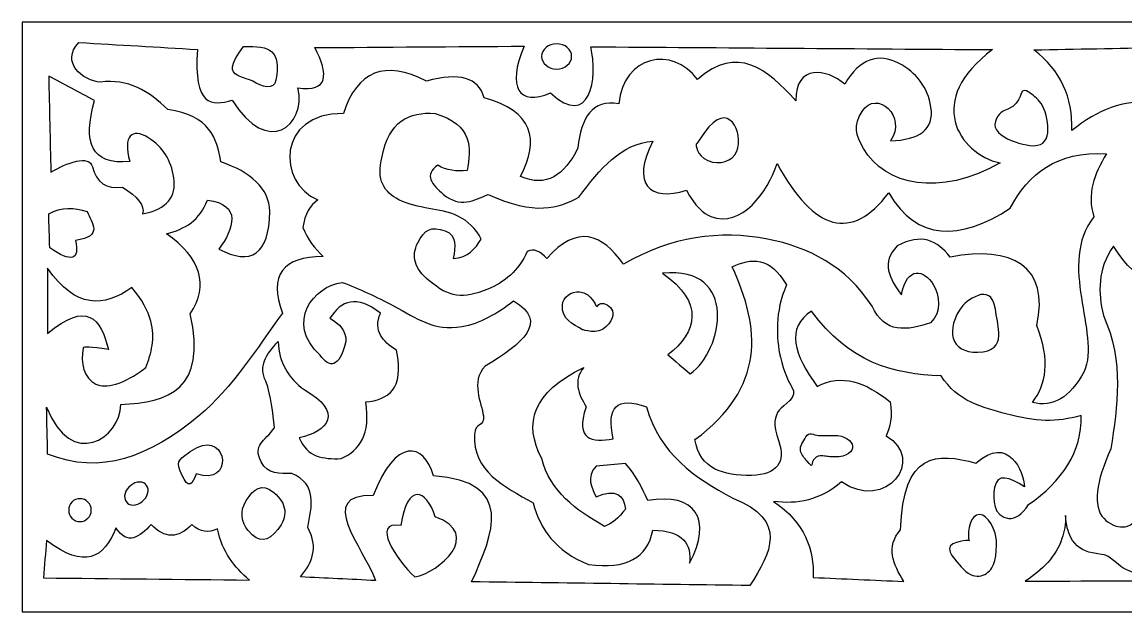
# Model space of a CAD drawing. Header units: centimetres. Extents: x -27 to -14.1, y -9 to -5.1.
# Drawn here: x -27 to -19.69, y -9 to -5.1 of the extents above; entities that cross this region are included whole.
import ezdxf

# ---------------------------------------------------------------- set-up
doc = ezdxf.new("R2010")
doc.units = ezdxf.units.CM
doc.header["$MEASUREMENT"] = 0
doc.layers.add('layer 1', color=7, linetype='Continuous')

msp = doc.modelspace()

# ---------------------------------------------------------------- linework, layer by layer
at = {"layer": 'layer 1', "color": 250, "lineweight": 30}
for points, knots in [([(-26.9991, -9.00021), (-26.9991, -9.00021), (-26.9991, -5.09744), (-26.9991, -5.09744), (-26.9991, -5.09744), (-26.9991, -5.09744), (-14.14888, -5.09744), (-14.14888, -5.09744), (-14.14888, -5.09744), (-14.14888, -5.09744), (-14.14888, -9.00021), (-14.14888, -9.00021), (-14.14888, -9.00021), (-14.14888, -9.00021), (-26.9991, -9.00021), (-26.9991, -9.00021)], [0, 0, 0, 0, 0.2, 0.2, 0.2, 0.2, 0.4, 0.4, 0.4, 0.4, 0.6, 0.6, 0.6, 0.6, 1, 1, 1, 1]), ([(-26.83707, -7.64469), (-26.83474, -7.7483), (-26.83238, -7.85193), (-26.83, -7.95558), (-26.83, -7.95558), (-26.48383, -8.09942), (-26.15261, -7.97311), (-25.82932, -7.70332), (-25.82932, -7.70332), (-25.60338, -7.51476), (-25.4495, -7.25901), (-25.27554, -7.02291), (-25.27554, -7.02291), (-25.36827, -6.77013), (-25.27318, -6.64925), (-25.00704, -6.64842), (-25.00704, -6.64842), (-25.06255, -6.59552), (-25.11039, -6.53502), (-25.14129, -6.45765), (-25.14129, -6.45765), (-25.129, -6.36547), (-25.09146, -6.31111), (-25.04237, -6.27394), (-25.04237, -6.27394), (-25.31068, -6.16275), (-25.31613, -5.69932), (-24.87279, -5.70161), (-24.87279, -5.70161), (-24.78128, -5.41928), (-24.59799, -5.34793), (-24.32291, -5.48756), (-24.32291, -5.48756), (-24.10424, -5.42801), (-23.97733, -5.46475), (-23.9421, -5.59779), (-23.9421, -5.59779), (-23.61659, -5.68787), (-23.572, -5.87371), (-23.70158, -6.11891), (-23.70158, -6.11891), (-23.53069, -6.19286), (-23.40896, -6.11325), (-23.32077, -5.9285), (-23.32077, -5.9285), (-23.29854, -5.73202), (-23.22774, -5.60675), (-23.0502, -5.63788), (-23.0502, -5.63788), (-23.02002, -5.3196), (-22.69575, -5.24973), (-22.52909, -5.47754), (-22.52909, -5.47754), (-22.26463, -5.24114), (-22.06831, -5.41224), (-21.8777, -5.61784), (-21.8777, -5.61784), (-21.88356, -5.37375), (-21.67284, -5.40536), (-21.55447, -5.50797), (-21.55447, -5.50797), (-21.45839, -5.33784), (-21.32791, -5.3014), (-21.19876, -5.36927), (-21.19876, -5.36927), (-21.08176, -5.43076), (-21.00411, -5.53028), (-20.98457, -5.66113), (-20.98457, -5.66113), (-20.96231, -5.81014), (-21.06257, -5.87682), (-21.25289, -5.88292), (-21.25289, -5.88292), (-21.13993, -5.72334), (-21.34289, -5.53769), (-21.44045, -5.68873), (-21.44045, -5.68873), (-21.49878, -5.77899), (-21.48227, -5.84618), (-21.43122, -5.9339), (-21.43122, -5.9339), (-21.28808, -6.17961), (-20.92862, -6.25609), (-20.52745, -6.02964), (-20.52745, -6.02964), (-20.80493, -5.96681), (-21.02591, -5.60971), (-20.57635, -5.27974), (-20.57635, -5.27974), (-21.46292, -5.27344), (-22.34946, -5.26711), (-23.23598, -5.26079), (-23.23598, -5.26079), (-23.1847, -5.47006), (-23.24388, -5.80831), (-23.50132, -5.56637), (-23.50132, -5.56637), (-23.71168, -5.65386), (-23.79284, -5.53252), (-23.67697, -5.25707), (-23.67697, -5.25707), (-24.13862, -5.26014), (-24.60027, -5.26321), (-25.0619, -5.26626), (-25.0619, -5.26626), (-24.96986, -5.44584), (-24.97021, -5.56076), (-25.17371, -5.53335), (-25.17371, -5.53335), (-25.11589, -5.78414), (-25.37497, -5.99232), (-25.60851, -5.6141), (-25.60851, -5.6141), (-25.74511, -5.65501), (-25.86514, -5.6537), (-25.83833, -5.27868), (-25.83833, -5.27868), (-26.09985, -5.26335), (-26.36135, -5.24802), (-26.62286, -5.23266), (-26.62286, -5.23266), (-26.74912, -5.36206), (-26.59603, -5.48684), (-26.48043, -5.49451), (-26.48043, -5.49451), (-26.29889, -5.47202), (-26.1579, -5.55117), (-26.03538, -5.67646), (-26.03538, -5.67646), (-25.75629, -5.7157), (-25.71017, -5.86454), (-25.68378, -6.02262), (-25.68378, -6.02262), (-25.48548, -6.09053), (-25.3652, -6.19448), (-25.3589, -6.35101), (-25.3589, -6.35101), (-25.36499, -6.6396), (-25.48421, -6.71), (-25.69713, -6.59954), (-25.69713, -6.59954), (-25.59712, -6.46582), (-25.54302, -6.30328), (-25.7728, -6.27558), (-25.7728, -6.27558), (-25.82175, -6.40777), (-25.9215, -6.4688), (-26.04427, -6.49745), (-26.04427, -6.49745), (-25.81422, -6.65944), (-25.7615, -6.83619), (-25.88606, -7.02766), (-25.88606, -7.02766), (-25.77425, -7.52961), (-26.02843, -7.615), (-26.34639, -7.62774), (-26.34639, -7.62774), (-26.34655, -7.8538), (-26.67479, -8.06275), (-26.83707, -7.64469)], [0, 0, 0, 0, 0.0243902, 0.0243902, 0.0243902, 0.0243902, 0.0487805, 0.0487805, 0.0487805, 0.0487805, 0.0731707, 0.0731707, 0.0731707, 0.0731707, 0.097561, 0.097561, 0.097561, 0.097561, 0.1219512, 0.1219512, 0.1219512, 0.1219512, 0.1463415, 0.1463415, 0.1463415, 0.1463415, 0.1707317, 0.1707317, 0.1707317, 0.1707317, 0.195122, 0.195122, 0.195122, 0.195122, 0.2195122, 0.2195122, 0.2195122, 0.2195122, 0.2439024, 0.2439024, 0.2439024, 0.2439024, 0.2682927, 0.2682927, 0.2682927, 0.2682927, 0.2926829, 0.2926829, 0.2926829, 0.2926829, 0.3170732, 0.3170732, 0.3170732, 0.3170732, 0.3414634, 0.3414634, 0.3414634, 0.3414634, 0.3658537, 0.3658537, 0.3658537, 0.3658537, 0.3902439, 0.3902439, 0.3902439, 0.3902439, 0.4146341, 0.4146341, 0.4146341, 0.4146341, 0.4390244, 0.4390244, 0.4390244, 0.4390244, 0.4634146, 0.4634146, 0.4634146, 0.4634146, 0.4878049, 0.4878049, 0.4878049, 0.4878049, 0.5121951, 0.5121951, 0.5121951, 0.5121951, 0.5365854, 0.5365854, 0.5365854, 0.5365854, 0.5609756, 0.5609756, 0.5609756, 0.5609756, 0.5853659, 0.5853659, 0.5853659, 0.5853659, 0.6097561, 0.6097561, 0.6097561, 0.6097561, 0.6341463, 0.6341463, 0.6341463, 0.6341463, 0.6585366, 0.6585366, 0.6585366, 0.6585366, 0.6829268, 0.6829268, 0.6829268, 0.6829268, 0.7073171, 0.7073171, 0.7073171, 0.7073171, 0.7317073, 0.7317073, 0.7317073, 0.7317073, 0.7560976, 0.7560976, 0.7560976, 0.7560976, 0.7804878, 0.7804878, 0.7804878, 0.7804878, 0.804878, 0.804878, 0.804878, 0.804878, 0.8292683, 0.8292683, 0.8292683, 0.8292683, 0.8536585, 0.8536585, 0.8536585, 0.8536585, 0.8780488, 0.8780488, 0.8780488, 0.8780488, 0.902439, 0.902439, 0.902439, 0.902439, 0.9268293, 0.9268293, 0.9268293, 0.9268293, 0.9512195, 0.9512195, 0.9512195, 0.9512195, 1, 1, 1, 1]), ([(-25.47137, -5.48798), (-25.41422, -5.52608), (-25.33167, -5.55147), (-25.31897, -5.48163), (-25.31897, -5.48163), (-25.28387, -5.28854), (-25.35527, -5.25123), (-25.53487, -5.25938), (-25.53487, -5.25938), (-25.62492, -5.38656), (-25.62428, -5.42348), (-25.5717, -5.45025), (-25.5717, -5.45025), (-25.54778, -5.46241), (-25.51312, -5.4725), (-25.47137, -5.48798)], [0, 0, 0, 0, 0.2, 0.2, 0.2, 0.2, 0.4, 0.4, 0.4, 0.4, 0.6, 0.6, 0.6, 0.6, 1, 1, 1, 1]), ([(-23.56105, -5.32452), (-23.56105, -5.27857), (-23.51637, -5.24109), (-23.4616, -5.24109), (-23.4616, -5.24109), (-23.40686, -5.24109), (-23.36217, -5.27857), (-23.36217, -5.32452), (-23.36217, -5.32452), (-23.36217, -5.37049), (-23.40686, -5.40797), (-23.4616, -5.40797), (-23.4616, -5.40797), (-23.51637, -5.40797), (-23.56105, -5.37049), (-23.56105, -5.32452)], [0, 0, 0, 0, 0.2, 0.2, 0.2, 0.2, 0.4, 0.4, 0.4, 0.4, 0.6, 0.6, 0.6, 0.6, 1, 1, 1, 1]), ([(-20.05284, -5.81487), (-19.87862, -5.67446), (-19.7044, -5.61223), (-19.53011, -5.62818), (-19.53011, -5.62818), (-19.55863, -5.50733), (-19.52841, -5.38642), (-19.47144, -5.26547), (-19.47144, -5.26547), (-19.74883, -5.27083), (-20.02619, -5.27616), (-20.30354, -5.28148), (-20.30354, -5.28148), (-20.12747, -5.41663), (-20.04391, -5.59445), (-20.05284, -5.81487)], [0, 0, 0, 0, 0.2, 0.2, 0.2, 0.2, 0.4, 0.4, 0.4, 0.4, 0.6, 0.6, 0.6, 0.6, 1, 1, 1, 1]), ([(-26.80881, -6.09023), (-26.81354, -5.87828), (-26.81825, -5.6663), (-26.82294, -5.45431), (-26.82294, -5.45431), (-26.72168, -5.5085), (-26.62041, -5.56267), (-26.51911, -5.61682), (-26.51911, -5.61682), (-26.59937, -5.89336), (-26.54273, -6.04656), (-26.28594, -6.01957), (-26.28594, -6.01957), (-26.33498, -5.84708), (-26.26985, -5.79769), (-26.16631, -5.86163), (-26.16631, -5.86163), (-26.06554, -5.9239), (-26.01296, -6.01066), (-25.99516, -6.1275), (-25.99516, -6.1275), (-25.97616, -6.25207), (-26.037, -6.33554), (-26.20115, -6.36579), (-26.20115, -6.36579), (-26.18614, -6.31236), (-26.23089, -6.25348), (-26.3354, -6.18915), (-26.3354, -6.18915), (-26.44136, -6.20753), (-26.50565, -6.15661), (-26.53329, -6.05483), (-26.53329, -6.05483), (-26.55576, -5.97207), (-26.70328, -6.02832), (-26.80881, -6.09023)], [0, 0, 0, 0, 0.1, 0.1, 0.1, 0.1, 0.2, 0.2, 0.2, 0.2, 0.3, 0.3, 0.3, 0.3, 0.4, 0.4, 0.4, 0.4, 0.5, 0.5, 0.5, 0.5, 0.6, 0.6, 0.6, 0.6, 0.7, 0.7, 0.7, 0.7, 0.8, 0.8, 0.8, 0.8, 1, 1, 1, 1]), ([(-20.55834, -5.75555), (-20.53964, -5.69999), (-20.50639, -5.68425), (-20.47531, -5.67307), (-20.47531, -5.67307), (-20.37228, -5.63606), (-20.40617, -5.52608), (-20.35136, -5.55344), (-20.35136, -5.55344), (-20.32282, -5.56766), (-20.29158, -5.59237), (-20.26613, -5.62199), (-20.26613, -5.62199), (-20.21085, -5.68642), (-20.16869, -5.89585), (-20.27911, -5.91282), (-20.27911, -5.91282), (-20.30806, -5.92153), (-20.38676, -5.90862), (-20.45381, -5.88031), (-20.45381, -5.88031), (-20.5208, -5.85202), (-20.57615, -5.80836), (-20.55834, -5.75555)], [0, 0, 0, 0, 0.1428571, 0.1428571, 0.1428571, 0.1428571, 0.2857143, 0.2857143, 0.2857143, 0.2857143, 0.4285714, 0.4285714, 0.4285714, 0.4285714, 0.5714286, 0.5714286, 0.5714286, 0.5714286, 0.7142857, 0.7142857, 0.7142857, 0.7142857, 1, 1, 1, 1]), ([(-22.53881, -5.90693), (-22.53881, -5.90693), (-22.54442, -5.91815), (-22.4827, -5.82838), (-22.4827, -5.82838), (-22.32492, -5.59888), (-22.22094, -5.83533), (-22.26948, -5.95182), (-22.26948, -5.95182), (-22.29753, -6.01915), (-22.3817, -6.04721), (-22.46025, -6.01354), (-22.46025, -6.01354), (-22.53881, -5.97988), (-22.53881, -5.90693), (-22.53881, -5.90693)], [0, 0, 0, 0, 0.2, 0.2, 0.2, 0.2, 0.4, 0.4, 0.4, 0.4, 0.6, 0.6, 0.6, 0.6, 1, 1, 1, 1]), ([(-20.31233, -7.61347), (-20.17887, -7.65019), (-20.06496, -7.58249), (-19.97059, -7.41027), (-19.97059, -7.41027), (-19.8601, -7.1554), (-20.15192, -6.69941), (-19.90594, -6.38505), (-19.90594, -6.38505), (-19.95588, -6.23882), (-19.90368, -6.1027), (-19.82281, -5.96942), (-19.82281, -5.96942), (-20.15282, -5.94997), (-20.3391, -6.10106), (-20.46011, -6.32963), (-20.46011, -6.32963), (-20.79791, -6.5465), (-21.07504, -6.54606), (-21.26367, -6.22803), (-21.26367, -6.22803), (-21.50993, -6.54899), (-21.75624, -6.48434), (-22.00257, -6.03407), (-22.00257, -6.03407), (-22.06203, -6.21843), (-22.23983, -6.46434), (-22.44026, -6.38452), (-22.44026, -6.38452), (-22.49082, -6.36438), (-22.54599, -6.31534), (-22.60293, -6.20956), (-22.60293, -6.20956), (-22.84238, -6.28985), (-22.97319, -6.1688), (-22.8246, -5.88629), (-22.8246, -5.88629), (-23.03286, -5.90141), (-23.17798, -6.06778), (-23.31412, -6.25574), (-23.31412, -6.25574), (-23.4492, -6.33065), (-23.60594, -6.37854), (-23.91448, -6.23727), (-23.91448, -6.23727), (-24.00844, -6.27849), (-24.1014, -6.32792), (-24.21004, -6.23727), (-24.21004, -6.23727), (-24.28735, -6.17264), (-24.343, -6.10801), (-24.24699, -6.04331), (-24.24699, -6.04331), (-24.19134, -6.08268), (-24.12306, -6.08418), (-24.05303, -6.08025), (-24.05303, -6.08025), (-24.0289, -5.92915), (-24.01345, -5.78028), (-24.26546, -5.70156), (-24.26546, -5.70156), (-24.43912, -5.69027), (-24.57229, -5.75523), (-24.61644, -5.98789), (-24.61644, -5.98789), (-24.65825, -6.14421), (-24.60113, -6.22378), (-24.50489, -6.27301), (-24.50489, -6.27301), (-24.37687, -6.33852), (-24.23676, -6.32349), (-24.11567, -6.3814), (-24.11567, -6.3814), (-24.04806, -6.41373), (-23.99636, -6.4642), (-23.96066, -6.53283), (-23.96066, -6.53283), (-24.00054, -6.59755), (-24.04769, -6.65509), (-24.14539, -6.66214), (-24.14539, -6.66214), (-24.13077, -6.58379), (-24.11996, -6.5075), (-24.19917, -6.47903), (-24.19917, -6.47903), (-24.29522, -6.44455), (-24.33632, -6.47196), (-24.38066, -6.55788), (-24.38066, -6.55788), (-24.4258, -6.64544), (-24.40142, -6.72857), (-24.30744, -6.80715), (-24.30744, -6.80715), (-24.16818, -6.92366), (-24.08591, -6.9314), (-23.91681, -6.86427), (-23.91681, -6.86427), (-23.80591, -6.82024), (-23.71542, -6.74316), (-23.65587, -6.61596), (-23.65587, -6.61596), (-23.61273, -6.59102), (-23.56962, -6.6154), (-23.52656, -6.66214), (-23.52656, -6.66214), (-23.32479, -6.43229), (-23.16267, -6.49842), (-23.01856, -6.69908), (-23.01856, -6.69908), (-22.70143, -6.5141), (-22.38431, -6.47392), (-22.06723, -6.53283), (-22.06723, -6.53283), (-21.79272, -6.58809), (-21.54939, -6.70947), (-21.37451, -6.97617), (-21.37451, -6.97617), (-21.29198, -7.16143), (-21.14395, -7.13907), (-20.98658, -7.08701), (-20.98658, -7.08701), (-20.91191, -7.01586), (-20.92525, -6.90586), (-20.9701, -6.83289), (-20.9701, -6.83289), (-21.02838, -6.73801), (-21.13993, -6.70566), (-21.18054, -6.90228), (-21.18054, -6.90228), (-21.26, -6.79454), (-21.31604, -6.68682), (-21.20825, -6.57901), (-21.20825, -6.57901), (-21.04925, -6.4917), (-20.94156, -6.54123), (-20.85727, -6.6529), (-20.85727, -6.6529), (-20.44922, -6.574), (-20.1964, -6.71146), (-20.28463, -7.10548), (-20.28463, -7.10548), (-20.19109, -7.34096), (-20.22316, -7.4956), (-20.31233, -7.61347)], [0, 0, 0, 0, 0.027027, 0.027027, 0.027027, 0.027027, 0.0540541, 0.0540541, 0.0540541, 0.0540541, 0.0810811, 0.0810811, 0.0810811, 0.0810811, 0.1081081, 0.1081081, 0.1081081, 0.1081081, 0.1351351, 0.1351351, 0.1351351, 0.1351351, 0.1621622, 0.1621622, 0.1621622, 0.1621622, 0.1891892, 0.1891892, 0.1891892, 0.1891892, 0.2162162, 0.2162162, 0.2162162, 0.2162162, 0.2432432, 0.2432432, 0.2432432, 0.2432432, 0.2702703, 0.2702703, 0.2702703, 0.2702703, 0.2972973, 0.2972973, 0.2972973, 0.2972973, 0.3243243, 0.3243243, 0.3243243, 0.3243243, 0.3513514, 0.3513514, 0.3513514, 0.3513514, 0.3783784, 0.3783784, 0.3783784, 0.3783784, 0.4054054, 0.4054054, 0.4054054, 0.4054054, 0.4324324, 0.4324324, 0.4324324, 0.4324324, 0.4594595, 0.4594595, 0.4594595, 0.4594595, 0.4864865, 0.4864865, 0.4864865, 0.4864865, 0.5135135, 0.5135135, 0.5135135, 0.5135135, 0.5405405, 0.5405405, 0.5405405, 0.5405405, 0.5675676, 0.5675676, 0.5675676, 0.5675676, 0.5945946, 0.5945946, 0.5945946, 0.5945946, 0.6216216, 0.6216216, 0.6216216, 0.6216216, 0.6486486, 0.6486486, 0.6486486, 0.6486486, 0.6756757, 0.6756757, 0.6756757, 0.6756757, 0.7027027, 0.7027027, 0.7027027, 0.7027027, 0.7297297, 0.7297297, 0.7297297, 0.7297297, 0.7567568, 0.7567568, 0.7567568, 0.7567568, 0.7837838, 0.7837838, 0.7837838, 0.7837838, 0.8108108, 0.8108108, 0.8108108, 0.8108108, 0.8378378, 0.8378378, 0.8378378, 0.8378378, 0.8648649, 0.8648649, 0.8648649, 0.8648649, 0.8918919, 0.8918919, 0.8918919, 0.8918919, 0.9189189, 0.9189189, 0.9189189, 0.9189189, 0.9459459, 0.9459459, 0.9459459, 0.9459459, 1, 1, 1, 1]), ([(-26.64629, -6.54243), (-26.45529, -6.51364), (-26.53948, -6.42687), (-26.56857, -6.35166), (-26.56857, -6.35166), (-26.65338, -6.32319), (-26.73822, -6.31843), (-26.82294, -6.36579), (-26.82294, -6.36579), (-26.82061, -6.44118), (-26.81825, -6.51655), (-26.81587, -6.59189), (-26.81587, -6.59189), (-26.67243, -6.68922), (-26.61591, -6.67276), (-26.64629, -6.54243)], [0, 0, 0, 0, 0.2, 0.2, 0.2, 0.2, 0.4, 0.4, 0.4, 0.4, 0.6, 0.6, 0.6, 0.6, 1, 1, 1, 1]), ([(-22.17162, -8.09706), (-22.00345, -8.09263), (-21.94344, -8.00777), (-21.99135, -7.87179), (-21.99135, -7.87179), (-22.03349, -7.75222), (-22.01839, -7.70741), (-21.98872, -7.66559), (-21.98872, -7.66559), (-21.96251, -7.62862), (-21.85717, -7.58112), (-21.90525, -7.51229), (-21.90525, -7.51229), (-21.92342, -7.48627), (-21.9584, -7.41425), (-21.98068, -7.315), (-21.98068, -7.315), (-22.00934, -7.18738), (-22.0171, -7.01475), (-21.94152, -6.83703), (-21.94152, -6.83703), (-22.04848, -6.64484), (-22.17259, -6.65925), (-22.30033, -6.71647), (-22.30033, -6.71647), (-22.11066, -7.12337), (-22.0799, -7.51522), (-22.54603, -7.85983), (-22.54603, -7.85983), (-22.51389, -8.0561), (-22.35981, -8.09815), (-22.17162, -8.09706)], [0, 0, 0, 0, 0.1111111, 0.1111111, 0.1111111, 0.1111111, 0.2222222, 0.2222222, 0.2222222, 0.2222222, 0.3333333, 0.3333333, 0.3333333, 0.3333333, 0.4444444, 0.4444444, 0.4444444, 0.4444444, 0.5555556, 0.5555556, 0.5555556, 0.5555556, 0.6666667, 0.6666667, 0.6666667, 0.6666667, 0.7777778, 0.7777778, 0.7777778, 0.7777778, 1, 1, 1, 1]), ([(-20.3605, -8.79671), (-20.24625, -8.72254), (-20.15786, -8.63309), (-20.11759, -8.51533), (-20.11759, -8.51533), (-20.10184, -8.46924), (-20.09343, -8.41881), (-20.09376, -8.36325), (-20.09376, -8.36325), (-20.09025, -8.42229), (-20.07838, -8.46991), (-20.05898, -8.50715), (-20.05898, -8.50715), (-20.02871, -8.56522), (-19.98006, -8.59813), (-19.91617, -8.60993), (-19.91617, -8.60993), (-19.80367, -8.63071), (-19.8396, -8.60859), (-19.74638, -8.6844), (-19.74638, -8.6844), (-19.64245, -8.76895), (-19.54087, -8.77013), (-19.44357, -8.62166), (-19.44357, -8.62166), (-19.39979, -8.50129), (-19.3731, -8.38648), (-19.42752, -8.29797), (-19.42752, -8.29797), (-19.46017, -8.24486), (-19.52206, -8.2012), (-19.62696, -8.17153), (-19.62696, -8.17153), (-19.61259, -8.24713), (-19.60922, -8.30885), (-19.61901, -8.35383), (-19.61901, -8.35383), (-19.64455, -8.47122), (-19.77446, -8.45171), (-19.83932, -8.38285), (-19.83932, -8.38285), (-19.91686, -8.30063), (-19.89294, -8.1401), (-19.79367, -7.92146), (-19.79367, -7.92146), (-19.75206, -7.63612), (-19.70332, -7.35199), (-19.84369, -7.03787), (-19.84369, -7.03787), (-19.87901, -6.88519), (-19.88329, -6.7324), (-19.777, -6.5794), (-19.777, -6.5794), (-19.61629, -6.84889), (-19.41018, -6.87704), (-19.33521, -6.64609), (-19.33521, -6.64609), (-19.28722, -6.72303), (-19.21308, -6.73896), (-19.13515, -6.74612), (-19.13515, -6.74612), (-19.24356, -6.899), (-19.35192, -6.96917), (-19.46024, -7.01286), (-19.46024, -7.01286), (-19.66695, -7.25187), (-19.53439, -7.49082), (-19.43523, -7.72973), (-19.43523, -7.72973), (-19.45971, -8.41738), (-18.98661, -8.4434), (-18.65168, -8.31324), (-18.65168, -8.31324), (-18.48221, -8.30714), (-18.32928, -8.28767), (-18.21655, -8.23577), (-18.21655, -8.23577), (-18.04804, -8.15821), (-18.01135, -8.01015), (-18.00142, -7.84085), (-18.00142, -7.84085), (-17.9853, -7.56655), (-18.24692, -7.30369), (-18.52514, -7.38873), (-18.52514, -7.38873), (-18.67322, -7.43399), (-18.74519, -7.56979), (-18.71003, -7.75474), (-18.71003, -7.75474), (-18.63045, -7.67988), (-18.54811, -7.61959), (-18.45155, -7.6337), (-18.45155, -7.6337), (-18.28139, -7.65855), (-18.29021, -7.75657), (-18.34866, -7.89047), (-18.34866, -7.89047), (-18.40943, -8.02959), (-18.54211, -8.07697), (-18.76838, -8.00481), (-18.76838, -8.00481), (-18.94444, -7.94256), (-19.18542, -7.64737), (-18.96121, -7.35996), (-18.96121, -7.35996), (-18.82691, -7.18773), (-18.58998, -7.15212), (-18.38027, -7.16886), (-18.38027, -7.16886), (-18.16291, -7.18623), (-18.02439, -7.27651), (-17.90354, -7.45306), (-17.90354, -7.45306), (-17.74985, -7.67764), (-17.70491, -7.90869), (-17.50282, -8.11027), (-17.50282, -8.11027), (-17.14965, -8.46263), (-16.73466, -8.38701), (-16.38435, -8.32991), (-16.38435, -8.32991), (-16.43458, -8.50678), (-16.33028, -8.58942), (-16.1843, -8.64667), (-16.1843, -8.64667), (-16.13812, -8.77318), (-16.06326, -8.80426), (-15.98424, -8.82172), (-15.98424, -8.82172), (-16.39271, -8.81892), (-16.80116, -8.81615), (-17.20959, -8.81338), (-17.20959, -8.81338), (-17.17877, -8.48625), (-17.24635, -8.36374), (-17.38769, -8.39426), (-17.38769, -8.39426), (-17.52854, -8.42469), (-17.48022, -8.49318), (-17.52864, -8.36069), (-17.52864, -8.36069), (-17.58911, -8.19531), (-17.78282, -8.00336), (-17.95981, -8.29656), (-17.95981, -8.29656), (-18.2998, -8.38385), (-18.13331, -8.63367), (-18.00149, -8.78837), (-18.00149, -8.78837), (-18.78784, -8.79117), (-19.57417, -8.79394), (-20.3605, -8.79671)], [0, 0, 0, 0, 0.025641, 0.025641, 0.025641, 0.025641, 0.0512821, 0.0512821, 0.0512821, 0.0512821, 0.0769231, 0.0769231, 0.0769231, 0.0769231, 0.1025641, 0.1025641, 0.1025641, 0.1025641, 0.1282051, 0.1282051, 0.1282051, 0.1282051, 0.1538462, 0.1538462, 0.1538462, 0.1538462, 0.1794872, 0.1794872, 0.1794872, 0.1794872, 0.2051282, 0.2051282, 0.2051282, 0.2051282, 0.2307692, 0.2307692, 0.2307692, 0.2307692, 0.2564103, 0.2564103, 0.2564103, 0.2564103, 0.2820513, 0.2820513, 0.2820513, 0.2820513, 0.3076923, 0.3076923, 0.3076923, 0.3076923, 0.3333333, 0.3333333, 0.3333333, 0.3333333, 0.3589744, 0.3589744, 0.3589744, 0.3589744, 0.3846154, 0.3846154, 0.3846154, 0.3846154, 0.4102564, 0.4102564, 0.4102564, 0.4102564, 0.4358974, 0.4358974, 0.4358974, 0.4358974, 0.4615385, 0.4615385, 0.4615385, 0.4615385, 0.4871795, 0.4871795, 0.4871795, 0.4871795, 0.5128205, 0.5128205, 0.5128205, 0.5128205, 0.5384615, 0.5384615, 0.5384615, 0.5384615, 0.5641026, 0.5641026, 0.5641026, 0.5641026, 0.5897436, 0.5897436, 0.5897436, 0.5897436, 0.6153846, 0.6153846, 0.6153846, 0.6153846, 0.6410256, 0.6410256, 0.6410256, 0.6410256, 0.6666667, 0.6666667, 0.6666667, 0.6666667, 0.6923077, 0.6923077, 0.6923077, 0.6923077, 0.7179487, 0.7179487, 0.7179487, 0.7179487, 0.7435897, 0.7435897, 0.7435897, 0.7435897, 0.7692308, 0.7692308, 0.7692308, 0.7692308, 0.7948718, 0.7948718, 0.7948718, 0.7948718, 0.8205128, 0.8205128, 0.8205128, 0.8205128, 0.8461538, 0.8461538, 0.8461538, 0.8461538, 0.8717949, 0.8717949, 0.8717949, 0.8717949, 0.8974359, 0.8974359, 0.8974359, 0.8974359, 0.9230769, 0.9230769, 0.9230769, 0.9230769, 0.9487179, 0.9487179, 0.9487179, 0.9487179, 1, 1, 1, 1]), ([(-22.57723, -7.42427), (-22.62662, -7.3828), (-22.67601, -7.3413), (-22.72543, -7.29981), (-22.72543, -7.29981), (-22.5323, -7.15087), (-22.48157, -6.95324), (-22.76055, -6.75926), (-22.76055, -6.75926), (-22.25329, -6.70959), (-22.35939, -7.27229), (-22.57723, -7.42427)], [0, 0, 0, 0, 0.25, 0.25, 0.25, 0.25, 0.5, 0.5, 0.5, 0.5, 1, 1, 1, 1]), ([(-26.83, -7.15715), (-26.83, -7.01351), (-26.83, -6.86984), (-26.83, -6.72614), (-26.83, -6.72614), (-26.64398, -6.99418), (-26.45792, -6.98645), (-26.27181, -6.85333), (-26.27181, -6.85333), (-26.20408, -6.93488), (-26.16589, -7.00843), (-26.14774, -7.07648), (-26.14774, -7.07648), (-26.11749, -7.1899), (-26.14287, -7.28815), (-26.17995, -7.38326), (-26.17995, -7.38326), (-26.33584, -7.50151), (-26.44351, -7.52236), (-26.51094, -7.49239), (-26.51094, -7.49239), (-26.58972, -7.45733), (-26.61341, -7.35273), (-26.59471, -7.25312), (-26.59471, -7.25312), (-26.59284, -7.24319), (-26.54772, -7.24615), (-26.42726, -7.26314), (-26.42726, -7.26314), (-26.4775, -7.05583), (-26.57303, -6.94119), (-26.83, -7.15715)], [0, 0, 0, 0, 0.1111111, 0.1111111, 0.1111111, 0.1111111, 0.2222222, 0.2222222, 0.2222222, 0.2222222, 0.3333333, 0.3333333, 0.3333333, 0.3333333, 0.4444444, 0.4444444, 0.4444444, 0.4444444, 0.5555556, 0.5555556, 0.5555556, 0.5555556, 0.6666667, 0.6666667, 0.6666667, 0.6666667, 0.7777778, 0.7777778, 0.7777778, 0.7777778, 1, 1, 1, 1]), ([(-25.15722, -8.76838), (-24.9915, -8.7765), (-24.82575, -8.78466), (-24.66001, -8.79283), (-24.66001, -8.79283), (-24.74547, -8.5646), (-25.0568, -8.22154), (-24.67631, -8.23041), (-24.67631, -8.23041), (-24.52668, -7.84304), (-24.33873, -7.87828), (-24.27691, -8.09999), (-24.27691, -8.09999), (-23.73682, -8.13738), (-23.8783, -8.48138), (-24.02423, -8.80098), (-24.02423, -8.80098), (-23.4102, -8.80911), (-22.79615, -8.81726), (-22.1821, -8.82543), (-22.1821, -8.82543), (-22.04575, -8.60898), (-21.92526, -8.39475), (-22.29622, -8.24671), (-22.29622, -8.24671), (-22.54779, -8.112), (-22.77893, -7.95524), (-22.86679, -7.64354), (-22.86679, -7.64354), (-23.06241, -7.57184), (-23.13579, -7.6425), (-23.08686, -7.85546), (-23.08686, -7.85546), (-23.22846, -7.87671), (-23.34282, -7.8674), (-23.26619, -7.64354), (-23.26619, -7.64354), (-23.31763, -7.5566), (-23.35379, -7.46971), (-23.28249, -7.3827), (-23.28249, -7.3827), (-23.62021, -7.5478), (-23.68374, -7.75308), (-23.55962, -7.98588), (-23.55962, -7.98588), (-23.50628, -8.20342), (-23.33366, -8.32561), (-23.14392, -8.43419), (-23.14392, -8.43419), (-23.09774, -8.4165), (-23.05158, -8.37847), (-23.00535, -8.32007), (-23.00535, -8.32007), (-23.01713, -8.22766), (-23.06705, -8.18185), (-23.20098, -8.23856), (-23.20098, -8.23856), (-23.2313, -8.17495), (-23.26771, -8.11228), (-23.20098, -8.03479), (-23.20098, -8.03479), (-23.13579, -8.02936), (-23.07059, -8.02393), (-23.00535, -8.01848), (-23.00535, -8.01848), (-22.94121, -8.0924), (-22.8957, -8.17562), (-22.85864, -8.26301), (-22.85864, -8.26301), (-22.54349, -8.20829), (-22.42712, -8.38683), (-22.5815, -8.67872), (-22.5815, -8.67872), (-22.56797, -8.55202), (-22.6223, -8.46342), (-22.82603, -8.45864), (-22.82603, -8.45864), (-22.85868, -8.6432), (-23, -8.71931), (-23.24988, -8.68687), (-23.24988, -8.68687), (-23.47151, -8.59681), (-23.57172, -8.45081), (-23.61668, -8.27932), (-23.61668, -8.27932), (-23.80787, -8.16899), (-24.01804, -8.07122), (-24.00537, -7.82519), (-24.00537, -7.82519), (-24.00112, -7.7411), (-23.93789, -7.78252), (-23.9466, -7.70371), (-23.9466, -7.70371), (-23.956, -7.61929), (-24.03446, -7.47717), (-23.93457, -7.37455), (-23.93457, -7.37455), (-23.69059, -7.22721), (-23.50714, -7.081), (-23.7471, -6.94255), (-23.7471, -6.94255), (-23.85572, -7.02605), (-23.96775, -7.09167), (-24.08854, -7.11192), (-24.08854, -7.11192), (-24.27587, -7.14332), (-24.38703, -7.05701), (-24.5407, -6.97559), (-24.5407, -6.97559), (-24.65384, -6.91565), (-24.76699, -6.86178), (-24.88009, -6.82028), (-24.88009, -6.82028), (-25.06821, -6.8428), (-25.26189, -7.08643), (-25.02681, -7.30119), (-25.02681, -7.30119), (-24.96247, -7.38804), (-24.90334, -7.39153), (-24.85563, -7.21153), (-24.85563, -7.21153), (-24.85342, -7.14122), (-24.89708, -7.09375), (-24.9616, -7.05666), (-24.9616, -7.05666), (-24.88678, -6.9401), (-24.78588, -6.89902), (-24.62741, -7.02406), (-24.62741, -7.02406), (-24.67659, -7.14025), (-24.61459, -7.21084), (-24.52144, -7.26859), (-24.52144, -7.26859), (-24.4669, -7.5355), (-24.5788, -7.59477), (-24.72522, -7.61093), (-24.72522, -7.61093), (-24.69026, -7.82503), (-24.76445, -7.93021), (-24.88824, -7.98588), (-24.88824, -7.98588), (-25.00582, -7.9899), (-25.11499, -7.97717), (-25.16537, -7.84731), (-25.16537, -7.84731), (-24.9742, -7.8115), (-24.86764, -7.67577), (-25.13277, -7.52942), (-25.13277, -7.52942), (-25.23682, -7.45085), (-25.30013, -7.34853), (-25.30394, -7.21153), (-25.30394, -7.21153), (-25.38547, -7.2951), (-25.43775, -7.38053), (-25.38545, -7.47237), (-25.38545, -7.47237), (-25.35065, -7.57565), (-25.33793, -7.67889), (-25.32839, -7.7821), (-25.32839, -7.7821), (-25.3945, -7.87525), (-25.47539, -7.89088), (-25.41635, -8.00807), (-25.41635, -8.00807), (-25.37347, -8.09302), (-25.29239, -8.0848), (-25.21428, -8.08369), (-25.21428, -8.08369), (-25.04415, -8.15652), (-25.08236, -8.30158), (-25.10832, -8.44234), (-25.10832, -8.44234), (-25.03523, -8.57582), (-25.0798, -8.67668), (-25.15722, -8.76838)], [0, 0, 0, 0, 0.0222222, 0.0222222, 0.0222222, 0.0222222, 0.0444444, 0.0444444, 0.0444444, 0.0444444, 0.0666667, 0.0666667, 0.0666667, 0.0666667, 0.0888889, 0.0888889, 0.0888889, 0.0888889, 0.1111111, 0.1111111, 0.1111111, 0.1111111, 0.1333333, 0.1333333, 0.1333333, 0.1333333, 0.1555556, 0.1555556, 0.1555556, 0.1555556, 0.1777778, 0.1777778, 0.1777778, 0.1777778, 0.2, 0.2, 0.2, 0.2, 0.2222222, 0.2222222, 0.2222222, 0.2222222, 0.2444444, 0.2444444, 0.2444444, 0.2444444, 0.2666667, 0.2666667, 0.2666667, 0.2666667, 0.2888889, 0.2888889, 0.2888889, 0.2888889, 0.3111111, 0.3111111, 0.3111111, 0.3111111, 0.3333333, 0.3333333, 0.3333333, 0.3333333, 0.3555556, 0.3555556, 0.3555556, 0.3555556, 0.3777778, 0.3777778, 0.3777778, 0.3777778, 0.4, 0.4, 0.4, 0.4, 0.4222222, 0.4222222, 0.4222222, 0.4222222, 0.4444444, 0.4444444, 0.4444444, 0.4444444, 0.4666667, 0.4666667, 0.4666667, 0.4666667, 0.4888889, 0.4888889, 0.4888889, 0.4888889, 0.5111111, 0.5111111, 0.5111111, 0.5111111, 0.5333333, 0.5333333, 0.5333333, 0.5333333, 0.5555556, 0.5555556, 0.5555556, 0.5555556, 0.5777778, 0.5777778, 0.5777778, 0.5777778, 0.6, 0.6, 0.6, 0.6, 0.6222222, 0.6222222, 0.6222222, 0.6222222, 0.6444444, 0.6444444, 0.6444444, 0.6444444, 0.6666667, 0.6666667, 0.6666667, 0.6666667, 0.6888889, 0.6888889, 0.6888889, 0.6888889, 0.7111111, 0.7111111, 0.7111111, 0.7111111, 0.7333333, 0.7333333, 0.7333333, 0.7333333, 0.7555556, 0.7555556, 0.7555556, 0.7555556, 0.7777778, 0.7777778, 0.7777778, 0.7777778, 0.8, 0.8, 0.8, 0.8, 0.8222222, 0.8222222, 0.8222222, 0.8222222, 0.8444444, 0.8444444, 0.8444444, 0.8444444, 0.8666667, 0.8666667, 0.8666667, 0.8666667, 0.8888889, 0.8888889, 0.8888889, 0.8888889, 0.9111111, 0.9111111, 0.9111111, 0.9111111, 0.9333333, 0.9333333, 0.9333333, 0.9333333, 0.9555556, 0.9555556, 0.9555556, 0.9555556, 1, 1, 1, 1]), ([(-23.2902, -7.13291), (-23.2902, -7.13291), (-23.18934, -7.16893), (-23.13531, -7.1149), (-23.13531, -7.1149), (-23.01905, -6.99864), (-23.15828, -6.93539), (-23.18214, -6.96721), (-23.18214, -6.96721), (-23.20375, -6.99603), (-23.19294, -6.96721), (-23.23977, -6.91678), (-23.23977, -6.91678), (-23.25965, -6.89538), (-23.28457, -6.88473), (-23.30957, -6.88272), (-23.30957, -6.88272), (-23.36458, -6.87829), (-23.42004, -6.91549), (-23.42348, -6.97081), (-23.42348, -6.97081), (-23.4293, -7.06454), (-23.35474, -7.09527), (-23.2902, -7.13291)], [0, 0, 0, 0, 0.1428571, 0.1428571, 0.1428571, 0.1428571, 0.2857143, 0.2857143, 0.2857143, 0.2857143, 0.4285714, 0.4285714, 0.4285714, 0.4285714, 0.5714286, 0.5714286, 0.5714286, 0.5714286, 0.7142857, 0.7142857, 0.7142857, 0.7142857, 1, 1, 1, 1]), ([(-20.63888, -7.27857), (-20.83765, -7.30687), (-20.89283, -7.1587), (-20.79627, -7.00337), (-20.79627, -7.00337), (-20.76974, -6.96065), (-20.72847, -6.92678), (-20.67273, -6.90639), (-20.67273, -6.90639), (-20.62228, -6.88796), (-20.57317, -6.90011), (-20.5582, -6.99693), (-20.5582, -6.99693), (-20.55072, -7.04526), (-20.53823, -7.10139), (-20.53599, -7.15057), (-20.53599, -7.15057), (-20.5331, -7.21377), (-20.55128, -7.2661), (-20.63888, -7.27857)], [0, 0, 0, 0, 0.1666667, 0.1666667, 0.1666667, 0.1666667, 0.3333333, 0.3333333, 0.3333333, 0.3333333, 0.5, 0.5, 0.5, 0.5, 0.6666667, 0.6666667, 0.6666667, 0.6666667, 1, 1, 1, 1]), ([(-21.76354, -8.77207), (-21.75924, -8.58587), (-21.81591, -8.41188), (-22.02603, -8.26851), (-22.02603, -8.26851), (-21.86939, -8.29153), (-21.71835, -8.25987), (-21.57604, -8.13994), (-21.57604, -8.13994), (-21.2823, -8.34164), (-21.01508, -7.9926), (-21.2814, -7.83459), (-21.2814, -7.83459), (-21.25637, -7.77573), (-21.2367, -7.71154), (-21.25462, -7.60959), (-21.25462, -7.60959), (-21.41535, -7.48193), (-21.57609, -7.4212), (-21.73675, -7.50781), (-21.73675, -7.50781), (-21.89305, -7.29803), (-21.94662, -7.11947), (-21.77425, -7.00961), (-21.77425, -7.00961), (-21.53104, -7.34781), (-21.23192, -7.429), (-20.91713, -7.43817), (-20.91713, -7.43817), (-20.8092, -7.60807), (-20.63743, -7.64963), (-20.48808, -7.68981), (-20.48808, -7.68981), (-20.28733, -7.7438), (-20.15453, -7.74664), (-19.99036, -7.70066), (-19.99036, -7.70066), (-19.98502, -7.94263), (-20.11542, -8.13373), (-20.33857, -8.28994), (-20.33857, -8.28994), (-20.38205, -8.35568), (-20.42555, -8.3862), (-20.469, -8.38142), (-20.469, -8.38142), (-20.57097, -8.37027), (-20.57802, -8.25708), (-20.56365, -8.17739), (-20.56365, -8.17739), (-20.54592, -8.07898), (-20.46392, -8.10893), (-20.36535, -8.17208), (-20.36535, -8.17208), (-20.37059, -8.07321), (-20.47159, -7.82117), (-20.68677, -8.01673), (-20.68677, -8.01673), (-20.9443, -7.94268), (-21.17133, -7.94212), (-21.18498, -8.45601), (-21.18498, -8.45601), (-21.28544, -8.57033), (-21.23527, -8.6846), (-21.16355, -8.79886), (-21.16355, -8.79886), (-21.36356, -8.78992), (-21.56355, -8.78098), (-21.76354, -8.77207)], [0, 0, 0, 0, 0.0555556, 0.0555556, 0.0555556, 0.0555556, 0.1111111, 0.1111111, 0.1111111, 0.1111111, 0.1666667, 0.1666667, 0.1666667, 0.1666667, 0.2222222, 0.2222222, 0.2222222, 0.2222222, 0.2777778, 0.2777778, 0.2777778, 0.2777778, 0.3333333, 0.3333333, 0.3333333, 0.3333333, 0.3888889, 0.3888889, 0.3888889, 0.3888889, 0.4444444, 0.4444444, 0.4444444, 0.4444444, 0.5, 0.5, 0.5, 0.5, 0.5555556, 0.5555556, 0.5555556, 0.5555556, 0.6111111, 0.6111111, 0.6111111, 0.6111111, 0.6666667, 0.6666667, 0.6666667, 0.6666667, 0.7222222, 0.7222222, 0.7222222, 0.7222222, 0.7777778, 0.7777778, 0.7777778, 0.7777778, 0.8333333, 0.8333333, 0.8333333, 0.8333333, 0.8888889, 0.8888889, 0.8888889, 0.8888889, 1, 1, 1, 1]), ([(-25.84777, -8.08612), (-25.59375, -8.17144), (-25.64046, -7.8127), (-25.83964, -7.91192), (-25.83964, -7.91192), (-25.86389, -7.92441), (-25.88298, -7.93621), (-25.89859, -7.94748), (-25.89859, -7.94748), (-25.97181, -8.00024), (-25.97713, -8.00957), (-25.94371, -8.08836), (-25.94371, -8.08836), (-25.89767, -8.1967), (-25.87112, -8.1538), (-25.84777, -8.08612)], [0, 0, 0, 0, 0.2, 0.2, 0.2, 0.2, 0.4, 0.4, 0.4, 0.4, 0.6, 0.6, 0.6, 0.6, 1, 1, 1, 1]), ([(-21.76118, -7.99493), (-21.75275, -7.98073), (-21.73902, -7.96815), (-21.71687, -7.96815), (-21.71687, -7.96815), (-21.66623, -7.96815), (-21.67725, -7.97473), (-21.62442, -7.97473), (-21.62442, -7.97473), (-21.44812, -7.97473), (-21.47719, -7.83205), (-21.62661, -7.83205), (-21.62661, -7.83205), (-21.66623, -7.83205), (-21.69484, -7.83205), (-21.72786, -7.83205), (-21.72786, -7.83205), (-21.76088, -7.83205), (-21.79171, -7.80351), (-21.81152, -7.84082), (-21.81152, -7.84082), (-21.83133, -7.87814), (-21.85334, -7.8979), (-21.84673, -7.93522), (-21.84673, -7.93522), (-21.8432, -7.95526), (-21.82244, -7.98232), (-21.80402, -8.00306), (-21.80402, -8.00306), (-21.76148, -8.05088), (-21.78328, -8.03208), (-21.76118, -7.99493)], [0, 0, 0, 0, 0.1111111, 0.1111111, 0.1111111, 0.1111111, 0.2222222, 0.2222222, 0.2222222, 0.2222222, 0.3333333, 0.3333333, 0.3333333, 0.3333333, 0.4444444, 0.4444444, 0.4444444, 0.4444444, 0.5555556, 0.5555556, 0.5555556, 0.5555556, 0.6666667, 0.6666667, 0.6666667, 0.6666667, 0.7777778, 0.7777778, 0.7777778, 0.7777778, 1, 1, 1, 1]), ([(-26.31757, -8.21706), (-26.30566, -8.17529), (-26.26236, -8.14121), (-26.22115, -8.14121), (-26.22115, -8.14121), (-26.17998, -8.14121), (-26.15615, -8.17529), (-26.16806, -8.21706), (-26.16806, -8.21706), (-26.18, -8.25883), (-26.2233, -8.29292), (-26.26447, -8.29292), (-26.26447, -8.29292), (-26.30566, -8.29292), (-26.32951, -8.25883), (-26.31757, -8.21706)], [0, 0, 0, 0, 0.2, 0.2, 0.2, 0.2, 0.4, 0.4, 0.4, 0.4, 0.6, 0.6, 0.6, 0.6, 1, 1, 1, 1]), ([(-25.30676, -8.45462), (-25.23682, -8.37124), (-25.24704, -8.28098), (-25.33232, -8.21069), (-25.33232, -8.21069), (-25.41332, -8.14384), (-25.46701, -8.18573), (-25.51559, -8.26329), (-25.51559, -8.26329), (-25.56246, -8.33813), (-25.54623, -8.41024), (-25.50372, -8.46113), (-25.50372, -8.46113), (-25.42907, -8.55049), (-25.37511, -8.53597), (-25.30676, -8.45462)], [0, 0, 0, 0, 0.2, 0.2, 0.2, 0.2, 0.4, 0.4, 0.4, 0.4, 0.6, 0.6, 0.6, 0.6, 1, 1, 1, 1]), ([(-24.49336, -8.4289), (-24.44993, -8.14606), (-24.32499, -8.18511), (-24.26463, -8.37025), (-24.26463, -8.37025), (-23.94743, -8.48819), (-24.23987, -8.73794), (-24.39952, -8.76907), (-24.39952, -8.76907), (-24.52567, -8.6517), (-24.69141, -8.39636), (-24.49336, -8.4289)], [0, 0, 0, 0, 0.25, 0.25, 0.25, 0.25, 0.5, 0.5, 0.5, 0.5, 1, 1, 1, 1]), ([(-26.69074, -8.32691), (-26.69074, -8.28513), (-26.65717, -8.25105), (-26.61598, -8.25105), (-26.61598, -8.25105), (-26.5748, -8.25105), (-26.54123, -8.28513), (-26.54123, -8.32691), (-26.54123, -8.32691), (-26.54123, -8.36868), (-26.5748, -8.40276), (-26.61598, -8.40276), (-26.61598, -8.40276), (-26.65717, -8.40276), (-26.69074, -8.36868), (-26.69074, -8.32691)], [0, 0, 0, 0, 0.2, 0.2, 0.2, 0.2, 0.4, 0.4, 0.4, 0.4, 0.6, 0.6, 0.6, 0.6, 1, 1, 1, 1]), ([(-20.8394, -8.55061), (-20.77029, -8.51828), (-20.7194, -8.52782), (-20.72933, -8.52941), (-20.72933, -8.52941), (-20.74175, -8.53142), (-20.74177, -8.41652), (-20.70229, -8.37466), (-20.70229, -8.37466), (-20.65156, -8.32088), (-20.58785, -8.39202), (-20.55987, -8.47861), (-20.55987, -8.47861), (-20.54343, -8.52953), (-20.54802, -8.66163), (-20.58129, -8.70876), (-20.58129, -8.70876), (-20.62108, -8.76501), (-20.69952, -8.80052), (-20.78562, -8.7013), (-20.78562, -8.7013), (-20.80703, -8.67045), (-20.90667, -8.58206), (-20.8394, -8.55061)], [0, 0, 0, 0, 0.1428571, 0.1428571, 0.1428571, 0.1428571, 0.2857143, 0.2857143, 0.2857143, 0.2857143, 0.4285714, 0.4285714, 0.4285714, 0.4285714, 0.5714286, 0.5714286, 0.5714286, 0.5714286, 0.7142857, 0.7142857, 0.7142857, 0.7142857, 1, 1, 1, 1]), ([(-26.85827, -8.77521), (-26.85122, -8.6928), (-26.84416, -8.61037), (-26.83707, -8.52791), (-26.83707, -8.52791), (-26.58462, -8.72079), (-26.45362, -8.64341), (-26.3778, -8.44312), (-26.3778, -8.44312), (-26.30009, -8.56363), (-26.22239, -8.50556), (-26.14463, -8.42192), (-26.14463, -8.42192), (-26.05515, -8.5168), (-25.96567, -8.51683), (-25.87613, -8.42192), (-25.87613, -8.42192), (-25.81962, -8.47205), (-25.76312, -8.48147), (-25.70655, -8.45019), (-25.70655, -8.45019), (-25.6742, -8.60141), (-25.59502, -8.70601), (-25.49458, -8.78934), (-25.49458, -8.78934), (-25.94916, -8.78461), (-26.40373, -8.7799), (-26.85827, -8.77521)], [0, 0, 0, 0, 0.125, 0.125, 0.125, 0.125, 0.25, 0.25, 0.25, 0.25, 0.375, 0.375, 0.375, 0.375, 0.5, 0.5, 0.5, 0.5, 0.625, 0.625, 0.625, 0.625, 0.75, 0.75, 0.75, 0.75, 1, 1, 1, 1])]:
    msp.add_open_spline(points, degree=3, knots=knots, dxfattribs=at)

doc.saveas('drawing.dxf')
